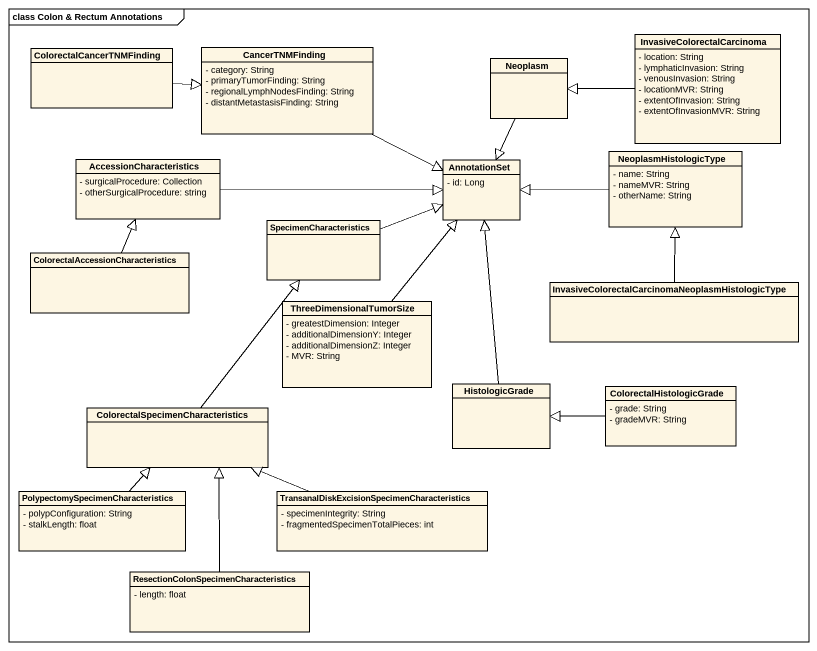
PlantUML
@startuml
mainframe class Colon & Rectum Annotations
hide circle
hide empty members
skinparam classAttributeIconSize 0
class ColorectalCancerTNMFinding
class CancerTNMFinding {
  - category: String
  - primaryTumorFinding: String
  - regionalLymphNodesFinding: String
  - distantMetastasisFinding: String
}
class InvasiveColorectalCarcinoma {
  - location: String
  - lymphaticInvasion: String
  - venousInvasion: String
  - locationMVR: String
  - extentOfInvasion: String
  - extentOfInvasionMVR: String
}
class Neoplasm
class AccessionCharacteristics {
  - surgicalProcedure: Collection
  - otherSurgicalProcedure: string
}
class AnnotationSet {
  - id: Long
}
class NeoplasmHistologicType {
  - name: String
  - nameMVR: String
  - otherName: String
}
class SpecimenCharacteristics
class "ColorectalAccessionCharacteristics" as ColorectalAccessionCharacter
class "InvasiveColorectalCarcinomaNeoplasmHistologicType" as InvasiveColorectalCarcinomaN
class ThreeDimensionalTumorSize {
  - greatestDimension: Integer
  - additionalDimensionY: Integer
  - additionalDimensionZ: Integer
  - MVR: String
}
class HistologicGrade
class ColorectalHistologicGrade {
  - grade: String
  - gradeMVR: String
}
class "ColorectalSpecimenCharacteristics" as ColorectalSpecimenCharacteri
class "PolypectomySpecimenCharacteristics" as PolypectomySpecimenCharacter {
  - polypConfiguration: String
  - stalkLength: float
}
class "TransanalDiskExcisionSpecimenCharacteristics" as TransanalDiskExcisionSpecime {
  - specimenIntegrity: String
  - fragmentedSpecimenTotalPieces: int
}
class "ResectionColonSpecimenCharacteristics" as ResectionColonSpecimenCharac {
  - length: float
}
ColorectalCancerTNMFinding -right-|> CancerTNMFinding
CancerTNMFinding -right-|> AnnotationSet
InvasiveColorectalCarcinoma -left-|> Neoplasm
Neoplasm --|> AnnotationSet
AccessionCharacteristics -right-|> AnnotationSet
NeoplasmHistologicType -left-|> AnnotationSet
SpecimenCharacteristics -right-|> AnnotationSet
ColorectalAccessionCharacter -up-|> AccessionCharacteristics
InvasiveColorectalCarcinomaN -up-|> NeoplasmHistologicType
ThreeDimensionalTumorSize -up-|> AnnotationSet
HistologicGrade -up-|> AnnotationSet
ColorectalHistologicGrade -left-|> HistologicGrade
ColorectalSpecimenCharacteri -up-|> SpecimenCharacteristics
PolypectomySpecimenCharacter -up-|> ColorectalSpecimenCharacteri
TransanalDiskExcisionSpecime -left-|> ColorectalSpecimenCharacteri
ResectionColonSpecimenCharac -up-|> ColorectalSpecimenCharacteri
@enduml
